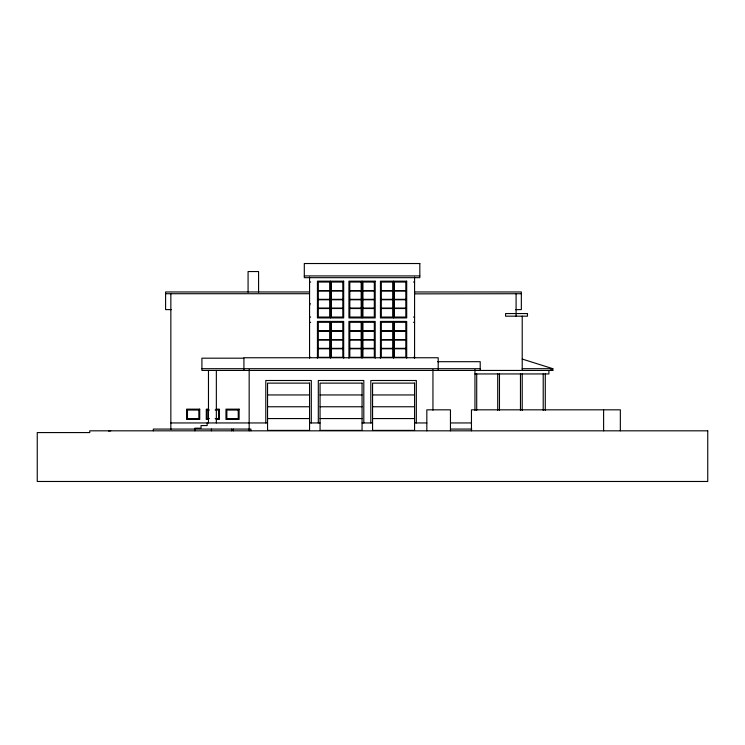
<?xml version="1.0" encoding="UTF-8"?>
<svg xmlns="http://www.w3.org/2000/svg" width="745" height="745" viewBox="0 0 745 745"><rect width="100%" height="100%" fill="white"/><g stroke="black" fill="none" stroke-linecap="round" stroke-linejoin="round"><path stroke-width="1.12" d="M309.557 305.459L310.209 303.457M108.556 431.01L110.763 430.824M304.305 275.92L419.826 275.92M309.557 282.048L310.646 282.048M413.475 282.048L414.574 282.048M318.311 290.578L329.681 290.578M331.432 290.578L342.812 290.578M349.815 290.578L361.185 290.578M362.936 290.578L374.316 290.578M381.319 290.578L392.699 290.578M394.44 290.578L405.82 290.578M318.311 291.016L329.681 291.016M331.432 291.016L342.812 291.016M349.815 291.016L361.185 291.016M362.936 291.016L374.316 291.016M381.319 291.016L392.699 291.016M394.44 291.016L405.82 291.016M309.557 291.965L165.595 291.965L165.595 309.613L171.378 309.613M414.574 291.965L521.342 291.965L521.342 309.613L515.549 309.613M165.595 293.716L309.557 293.716M414.574 293.865L521.342 293.716M318.311 299.332L329.681 299.332M331.432 299.332L342.812 299.332M349.815 299.332L361.185 299.332M362.936 299.332L374.316 299.332M381.319 299.332L392.699 299.332M394.44 299.332L405.82 299.332M318.311 299.769L329.681 299.769M331.432 299.769L342.812 299.769M349.815 299.769L361.185 299.769M362.936 299.769L374.316 299.769M381.319 299.769L392.699 299.769M394.44 299.769L405.82 299.769M318.311 308.085L329.681 308.085M331.432 308.085L342.812 308.085M349.815 308.085L361.185 308.085M362.936 308.085L374.316 308.085M381.319 308.085L392.699 308.085M394.44 308.085L405.82 308.085M318.311 308.523L329.681 308.523M331.432 308.523L342.812 308.523M349.815 308.523L361.185 308.523M362.936 308.523L374.316 308.523M381.319 308.523L392.699 308.523M394.44 308.523L405.82 308.523M309.557 317.053L310.646 317.053M413.475 317.053L414.574 317.053M309.557 322.306L310.646 322.306M413.475 322.306L414.574 322.306M318.311 330.836L329.681 330.836M331.432 330.836L342.812 330.836M349.815 330.836L361.185 330.836M362.936 330.836L374.316 330.836M381.319 330.836L392.699 330.836M394.44 330.836L405.82 330.836M318.311 331.274L329.681 331.274M331.432 331.274L342.812 331.274M349.815 331.274L361.185 331.274M362.936 331.274L374.316 331.274M381.319 331.274L392.699 331.274M394.44 331.274L405.82 331.274M318.311 339.59L329.681 339.59M331.432 339.59L342.812 339.59M349.815 339.59L361.185 339.59M362.936 339.59L374.316 339.59M381.319 339.59L392.699 339.59M394.44 339.59L405.82 339.59M318.311 340.027L329.681 340.027M331.432 340.027L342.812 340.027M349.815 340.027L361.185 340.027M362.936 340.027L374.316 340.027M381.319 340.027L392.699 340.027M394.44 340.027L405.82 340.027M318.311 348.343L329.681 348.343M331.432 348.343L342.812 348.343M349.815 348.343L361.185 348.343M362.936 348.343L374.316 348.343M381.319 348.343L392.699 348.343M394.44 348.343L405.82 348.343M318.311 348.781L329.681 348.781M331.432 348.781L342.812 348.781M349.815 348.781L361.185 348.781M362.936 348.781L374.316 348.781M381.319 348.781L392.699 348.781M394.44 348.781L405.82 348.781M309.557 357.311L310.646 357.311M413.475 357.311L414.574 357.311M243.792 358.187L201.914 358.187L201.914 370.442L552.837 370.442L552.837 368.691L522.217 359.062M437.604 361.688L480.208 361.688L480.208 370.442M201.914 368.691L243.745 368.691M243.922 368.691L480.208 368.691M522.217 368.691L552.837 368.691M474.956 373.943L548.907 373.943L548.907 370.442M267.548 394.943L309.557 394.943M320.052 394.943L362.061 394.943M372.565 394.943L414.574 394.943M267.548 406.761L309.557 406.761M320.052 406.761L362.061 406.761M372.565 406.761L414.574 406.761M208.47 409.163L206.291 409.163L206.291 419.444L208.47 419.444M216.134 409.163L219.412 409.163L219.412 419.444L216.134 419.444M209.438 410.039L207.166 410.039L207.166 418.569L209.438 418.569M215.128 410.039L218.536 410.039L218.536 418.569L215.128 418.569M267.548 418.569L309.557 418.569M320.052 418.569L362.061 418.569M372.565 418.569L414.574 418.569M170.847 422.946L267.548 422.946M309.557 422.946L320.052 422.946M362.061 422.946L372.565 422.946M414.574 422.946L426.829 422.946M450.734 422.946L471.501 422.946M450.706 429.073L471.781 429.073M550.788 369.799L552.837 370.442M620.343 430.824L620.343 409.825L471.455 409.825L471.455 430.824M603.608 409.825L603.608 430.824M545.284 373.943L545.284 410.411M543.217 373.943L543.217 410.411M522.217 316.178L522.217 370.442M522.217 373.943L522.217 410.411M520.466 373.943L520.466 410.411M516.089 293.865L516.089 316.178M499.467 373.943L499.467 410.411M497.716 373.943L497.716 410.411M476.707 373.943L476.707 410.411M474.956 369.576L474.956 410.411M450.455 430.824L450.455 409.825L426.829 409.825L426.829 430.824M438.2 370.442L438.2 357.749L243.922 357.749L243.922 370.442M432.947 369.567L432.947 410.188M416.325 422.946L416.325 380.499L370.814 380.499L370.814 422.946M414.574 277.075L414.574 358.271M406.696 358.187L406.696 321.43L380.444 321.43L380.444 358.187M393.565 281.172L393.565 317.929M393.565 321.43L393.565 358.187M375.191 358.187L375.191 321.43L348.939 321.43L348.939 358.187M363.811 422.946L363.811 380.499L318.311 380.499L318.311 422.946M362.061 281.172L362.061 317.929M362.061 321.43L362.061 358.187M343.687 358.187L343.687 321.43L317.435 321.43L317.435 358.187M330.556 281.172L330.556 317.929M330.556 321.43L330.556 358.187M311.308 422.946L311.308 380.499L265.797 380.499L265.797 422.946M309.557 277.075L309.557 358.187M258.58 292.18L258.58 271.543L248.076 271.543L248.076 292.18M250.916 430.824L250.916 429.073L153.34 429.073L153.34 430.824M249.165 369.567L249.165 430.824M233.455 429.073L233.455 430.824M231.704 429.073L231.704 430.824M216.348 370.442L216.348 422.946M211.459 429.073L211.459 430.824M208.47 370.442L208.47 422.946M207.166 422.946L207.166 425.572L201.038 425.572L201.038 428.198L194.911 428.198L194.911 430.824M170.847 293.865L170.847 429.511M419.826 263.525L304.305 263.525L304.305 277.671L419.826 277.671L419.826 263.525M343.687 281.172L317.435 281.172L317.435 317.929L343.687 317.929L343.687 281.172M375.191 281.172L348.939 281.172L348.939 317.929L375.191 317.929L375.191 281.172M406.696 281.172L380.444 281.172L380.444 317.929L406.696 317.929L406.696 281.172M329.681 282.048L318.311 282.048L318.311 317.053L329.681 317.053L329.681 282.048M342.812 282.048L331.432 282.048L331.432 317.053L342.812 317.053L342.812 282.048M361.185 282.048L349.815 282.048L349.815 317.053L361.185 317.053L361.185 282.048M374.316 282.048L362.936 282.048L362.936 317.053L374.316 317.053L374.316 282.048M392.699 282.048L381.319 282.048L381.319 317.053L392.699 317.053L392.699 282.048M405.82 282.048L394.44 282.048L394.44 317.053L405.82 317.053L405.82 282.048M527.469 313.552L505.585 313.552L505.585 316.178L527.469 316.178L527.469 313.552M329.681 322.306L318.311 322.306L318.311 357.311L329.681 357.311L329.681 322.306M342.812 322.306L331.432 322.306L331.432 357.311L342.812 357.311L342.812 322.306M361.185 322.306L349.815 322.306L349.815 357.311L361.185 357.311L361.185 322.306M374.316 322.306L362.936 322.306L362.936 357.311L374.316 357.311L374.316 322.306M392.699 322.306L381.319 322.306L381.319 357.311L392.699 357.311L392.699 322.306M405.82 322.306L394.44 322.306L394.44 357.311L405.82 357.311L405.82 322.306M309.557 383.126L267.548 383.126L267.548 430.387L309.557 430.387L309.557 383.126M362.061 383.126L320.052 383.126L320.052 430.387L362.061 430.387L362.061 383.126M414.574 383.126L372.565 383.126L372.565 430.387L414.574 430.387L414.574 383.126M199.725 409.163L186.595 409.163L186.595 419.444L199.725 419.444L199.725 409.163M239.108 409.163L225.977 409.163L225.977 419.444L239.108 419.444L239.108 409.163M198.85 410.039L187.47 410.039L187.47 418.569L198.85 418.569L198.85 410.039M238.232 410.039L226.852 410.039L226.852 418.569L238.232 418.569L238.232 410.039M707.75 430.824L89.763 430.824L89.763 432.575L37.25 432.575L37.25 481.475L707.75 481.475L707.75 430.824"/></g></svg>
